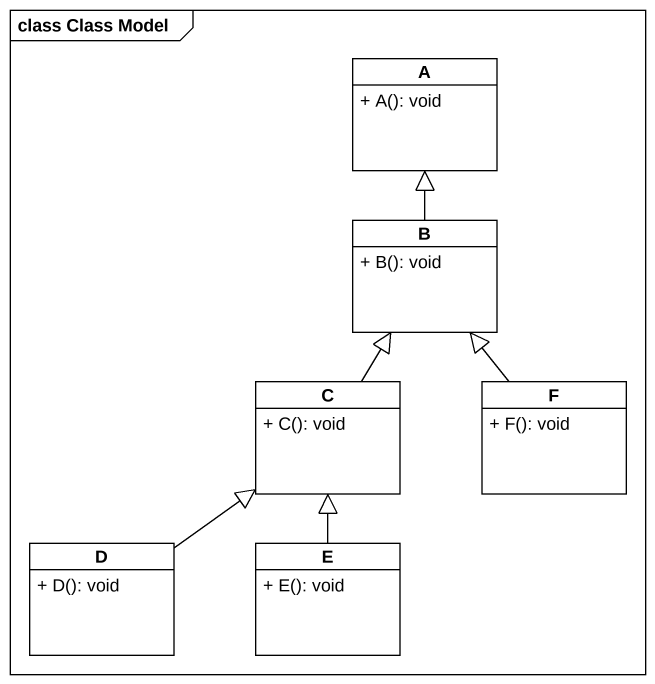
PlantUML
@startuml
mainframe class Class Model
hide circle
hide empty members
skinparam classAttributeIconSize 0
class A {
  + A(): void
}
class B {
  + B(): void
}
class C {
  + C(): void
}
class F {
  + F(): void
}
class D {
  + D(): void
}
class E {
  + E(): void
}
B -up-|> A
C -up-|> B
F -up-|> B
D -up-|> C
E -up-|> C
@enduml
